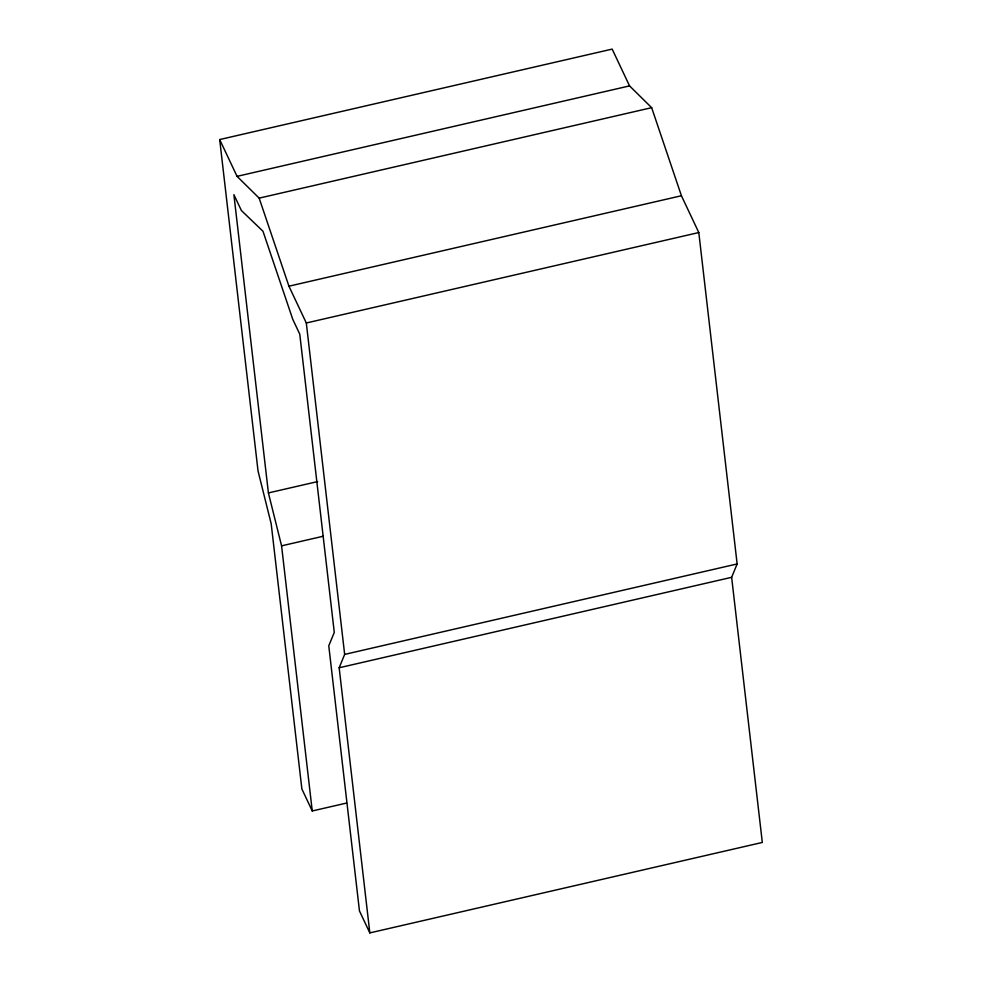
<?xml version="1.0" encoding="UTF-8"?>
<svg xmlns="http://www.w3.org/2000/svg" width="982" height="982" viewBox="0 0 982 982"><rect width="100%" height="100%" fill="white"/><g stroke="black" fill="none" stroke-linecap="round" stroke-linejoin="round"><path stroke-width="1.47" d="M369.833 932.9L339.158 667.772L344.657 654.405L306.31 322.992L288.929 286.192L259.162 198.131L237.055 176.355L219.686 139.554L612.167 49.1L629.548 85.9L651.655 107.676L681.422 195.749L698.803 232.55L737.138 563.95L731.639 577.318L762.314 842.446L369.833 932.9L359.461 910.928L328.774 645.8L334.285 632.433L299.768 334.162L292.771 319.334L262.992 231.273L241.388 210.516L233.888 194.657L268.405 492.927L281.576 545.845L312.251 810.972L346.572 803.055M237.055 176.355L629.548 85.9M259.162 198.131L651.655 107.676M288.929 286.192L681.422 195.749M306.31 322.992L698.803 232.55M268.405 492.927L317.652 481.585M281.576 545.845L323.36 536.209M344.657 654.405L737.138 563.95M339.158 667.772L731.639 577.318M312.251 810.972L301.879 789L271.204 523.872L258.033 470.955L219.686 139.554"/></g></svg>
